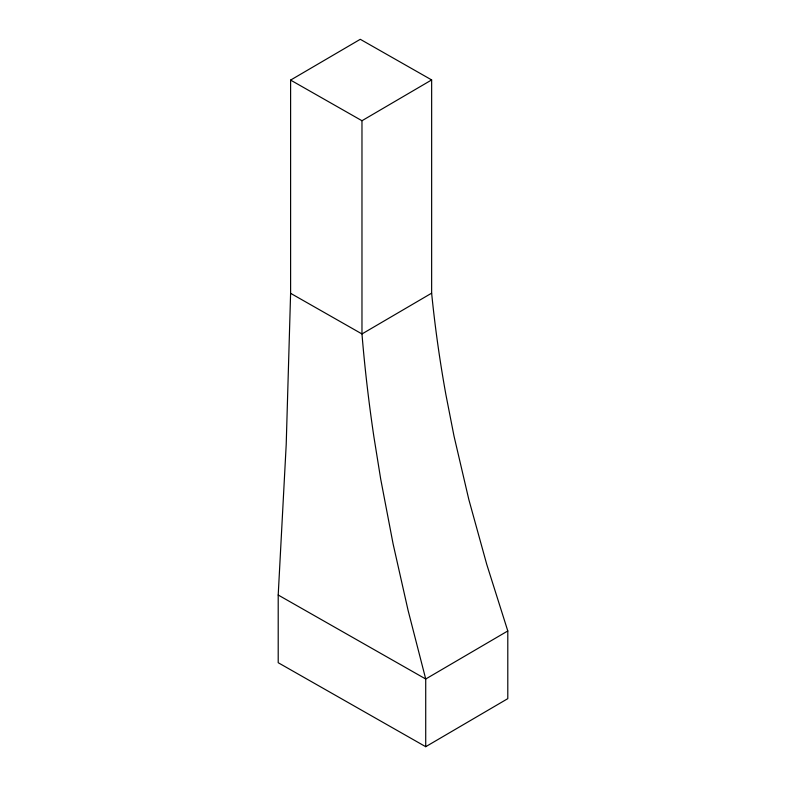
<?xml version="1.0" encoding="UTF-8"?>
<svg xmlns="http://www.w3.org/2000/svg" width="786" height="786" viewBox="0 0 786 786"><rect width="100%" height="100%" fill="white"/><g stroke="black" fill="none" stroke-linecap="round" stroke-linejoin="round"><path stroke-width="1.18" d="M290.604 293.316L286.212 444.454L278.205 595.022L278.205 662.716L425.717 746.7L507.795 698.646L507.795 630.962L486.74 564.358L468.81 499.464L454.013 436.102L445.888 394.611A1084.7 630.608 59.7 0 1 431.642 293.149L431.652 79.926L360.283 39.3L290.604 80.093L290.604 293.316L361.973 333.952A1071.534 514.555 67.2 0 0 373.89 436.761L380.689 479.028L393.079 543.804L408.091 610.408L425.717 679.006L425.717 746.7M431.652 293.158L361.973 333.952L361.973 120.73L431.652 79.926M507.795 630.962L425.717 679.006L278.205 595.022M290.604 80.093L361.973 120.73"/></g></svg>
